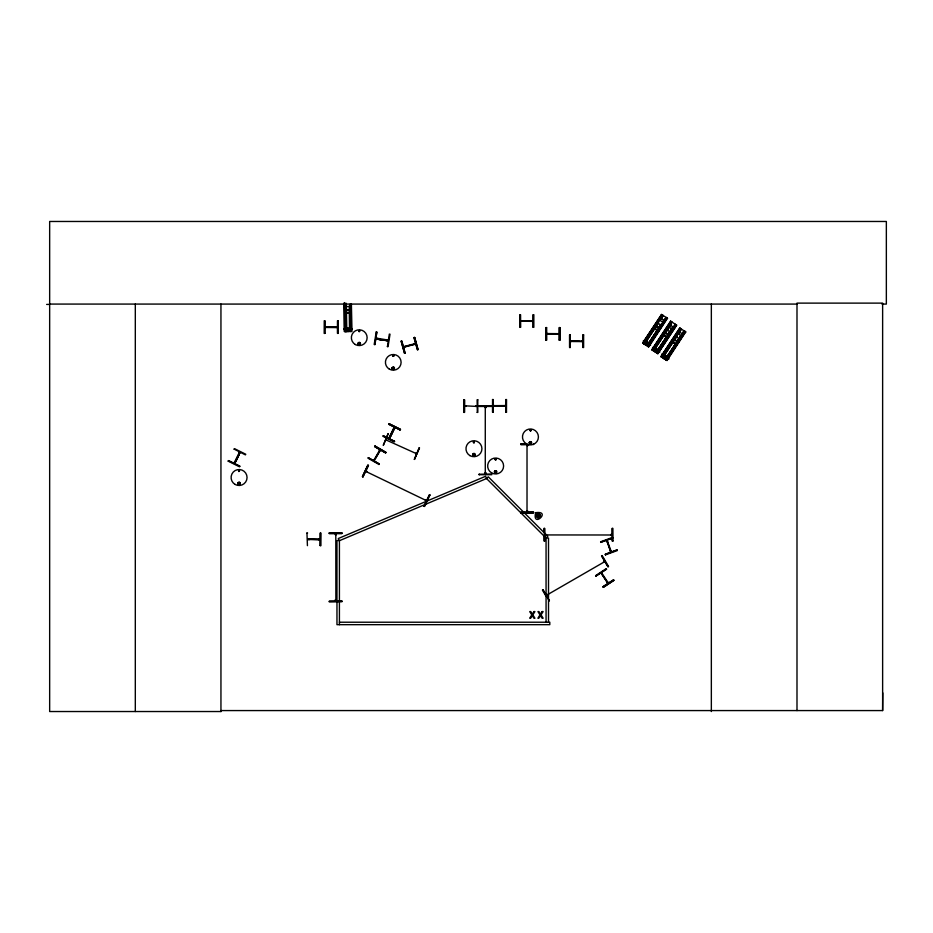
<?xml version="1.0" encoding="UTF-8"?>
<svg xmlns="http://www.w3.org/2000/svg" width="933" height="933" viewBox="0 0 933 933"><rect width="100%" height="100%" fill="white"/><g stroke="black" fill="none" stroke-linecap="round" stroke-linejoin="round"><path stroke-width="1.4" d="M881.988 304.076L886.35 304.076L886.35 221.471L49.659 221.471L49.659 711.529L221.074 711.529L220.958 710.573L882.63 710.573L882.758 692.857M386.495 439.583L385.947 439.42M415.99 453.613L416.258 453.03L416.398 453.788M611.372 552.009L610.952 550.703L610.439 551.135M335.798 533.571L335.81 534.971L335.367 533.571M335.367 601.155L335.798 599.756L335.798 601.155M485.86 407.593L485.148 407.593M527.448 444.586L527.46 445.986L527.017 444.586M526.923 512.1L527.448 510.771L527.46 512.17M358.575 330.958C359.788 333.443 360.115 329.244 358.704 330.83M359.613 331.238L358.867 331.238L359.532 330.97M358.494 343.601L359.053 342.866M392.886 355.893L393.656 355.788L392.945 355.706M393.889 355.788C391.942 358.015 393.294 353.21 393.808 356.103M392.408 368.243C395.499 365.724 392.303 371.427 392.886 367.59M473.288 441.997C474.43 444.691 474.932 439.863 473.323 442.172M474.699 454.628C471.958 457.217 474.559 451.444 474.489 455.164M494.933 459.456C496.741 457.147 495.971 461.94 495.015 459.293M495.994 459.549L495.295 459.258L495.913 459.619M529.781 430.218C530.982 432.702 531.32 428.492 529.897 430.078M530.061 430.393L530.819 430.288L530.119 430.475M529.594 442.848C532.137 440.061 530.411 446.044 529.792 442.464M385.83 439.84L416.503 453.695L416.281 452.971M388.291 340.673L375.952 339.029L388.128 340.557M376.221 332.02L374.191 344.475L374.891 344.592L376.862 332.113L376.162 332.008M374.856 344.58L376.769 332.101M377.317 338.947L375.952 338.073M387.16 340.498L387.137 339.799L388.373 340.113M387.44 346.575L389.329 334.096L390.017 334.201L388.046 346.668L387.358 346.563M546.598 595.289L547.543 594.659L546.621 595.347M604.841 561.689L603.546 561.829L604.642 561.188M604.864 561.573L546.446 595.301M537.921 517.815L540.522 515.996L538.703 513.395L536.102 515.214L537.921 517.815L538.376 515.249L538.248 515.961M538.376 515.249L538.703 513.395M335.285 600.024L335.297 600.899M335.868 600.899L335.798 533.699L335.857 534.807M485.778 406.718L485.79 407.593M526.947 444.854L527.588 444.843M527.017 512.182L527.017 444.714L527.53 445.729M526.947 511.039L527.577 511.039M527.005 510.911L527.518 511.914M414.264 343.857L415.605 343.472M234.999 462.523L234.37 462.22L235.174 462.185M239.011 452.971L239.606 453.566M239.933 452.342L239.571 451.98M389.341 438.463L388.734 438.393M394.717 427.559L389.131 438.58M601.19 573.107L608.048 583.393C609.249 582.087 606.088 582.32 607.838 582.169M664.483 358.412L663.771 357.945M380.454 449.986L374.18 460.797L373.713 460.377M380.314 450.207L379.953 449.706M238.953 452.937L239.419 453.426M238.475 470.803C240.936 469.147 238.382 473.439 238.638 470.512M239.734 483.784C237.53 480.495 239.618 486.641 239.454 482.758M348.429 329.722L347.741 329.676L348.51 329.676L347.682 330.76L348.522 330.982L347.682 331.04M646.966 343.671L645.764 344.114L646.336 344.65L645.613 344.335M656.109 350.481L655.502 350.003M665.334 357.316L664.553 356.744M419.314 447.793L414.404 459.421L419.232 447.758M414.369 459.409L419.535 447.887M414.38 343.822L414.404 344.417M415.512 344.09L415.337 343.484M415.675 344.009L403.837 347.286M362.494 476.576L367.894 465.17M362.914 476.775L368.325 465.369M362.995 476.81L368.477 465.439L367.847 465.147L362.447 476.553L363.077 476.856M366.133 471.002L365.864 471.573M425.506 500.286L425.798 499.656M425.32 500.053L426.778 500.263M424.06 506.199L429.378 494.758L430.02 495.05M424.142 506.234L429.542 494.828M429.961 495.026L424.62 506.467L423.979 506.164M236.002 461.17L239.14 454.639M389.586 438.58L394.846 427.326M390.752 436.271L393.889 429.74M485.148 473.777C486.956 474.396 484.227 471.795 485.836 472.903M228.212 461.229L228.515 460.599L239.839 466.185L239.524 466.815L228.235 461.17M234.113 449.274L234.428 448.645L245.741 454.243L245.426 454.872L234.195 449.123M239.513 452.097L233.985 463.293M235.571 460.96L238.778 454.464M234.428 463.374L240.096 452.225L234.836 463.491M388.793 438.277L394.088 427.256M390.321 436.061L393.528 429.565M394.589 441.286L394.274 441.915L382.962 436.317L383.276 435.688L394.554 441.367L383.195 435.851M400.187 429.973L400.49 429.343L389.178 423.745L388.863 424.375L400.187 429.973L388.944 424.212M602.228 573.783L601.54 572.605M520.521 320.789L533.14 320.789M531.74 320.789L531.74 321.232M493.207 405.645L494.607 405.645M557.782 334.119L559.112 334.119M570.296 340.953L570.553 341.525M611.348 551.823L607.033 540.289L610.835 552.208M373.701 460.517L379.883 449.811M375.369 458.406L378.996 452.132M378.95 464.506L379.299 463.899L368.325 457.66L368.01 458.196L378.973 464.459M642.779 343.029L661.59 314.491L642.65 342.947L643.478 343.496L662.267 314.934M661.87 314.666L643 343.181L648.75 346.936L667.445 318.305M643.105 343.251L661.929 314.713M643.338 343.402L662.162 314.864M662.512 315.097L643.665 343.624L644.493 344.16M643.805 343.706L657.917 322.293M659.479 319.926L662.617 315.167M645.601 341.478L654.22 328.393M655.794 326.014L658.15 322.445M659.713 320.077L661.287 317.698M644.085 343.892L662.896 315.342M645.939 341.7L658.488 322.678M660.051 320.299L661.625 317.92M646.068 341.781L658.593 322.736M660.156 320.369L663.316 315.622M644.901 344.394L646.511 345.455M648.47 343.332L657.124 330.27L648.598 343.426M658.663 327.88L661.042 324.322M662.582 321.932L664.179 319.564M658.791 327.961L661.147 324.392M662.71 322.013L664.284 319.634M647.304 345.98L666.127 317.442M648.936 343.647L661.474 324.614M663.048 322.235L666.185 317.477M649.17 343.799L661.719 324.766M663.281 322.386L666.419 317.628M649.298 343.88L666.524 317.698M647.922 346.388L666.768 317.861M648.05 346.481L666.873 317.931M648.283 346.633L667.107 318.083L648.388 346.691M651.922 349.828L670.734 321.29M652.249 350.05L671.014 321.477M652.587 350.272L671.433 321.745M652.843 350.435L671.632 321.885M653.228 350.691L672.04 322.153M655.083 348.499L663.701 335.425M670.769 324.719L665.276 333.046L670.897 324.801M653.613 350.948L663.841 335.507M654.045 351.193L655.654 352.266M666.232 337.058L657.613 350.143L666.372 337.14M667.806 334.679L673.299 326.352L667.935 334.76M656.505 352.826L675.27 324.241M656.739 352.977L667.037 337.583L656.867 353.059M668.506 335.134L675.667 324.509L668.634 335.227M657.065 353.187L675.912 324.672M657.194 353.28L676.017 324.731M657.765 353.654L676.588 325.116M661.042 356.663L679.865 328.113M661.322 356.849L680.145 328.299L661.38 356.884M662.395 355.846L680.437 328.498M661.742 357.094L680.565 328.579M663.526 354.89L672.133 341.793L663.631 354.96M673.696 339.414L680.787 328.719M673.836 339.495L680.892 328.789M662.302 357.491L672.495 342.026M674.058 339.647L681.113 328.941M662.407 357.561L681.218 329.011M664.203 355.333L672.833 342.248M674.396 339.869L676.752 336.3M678.314 333.921L681.452 329.174M664.331 355.415L672.938 342.318M674.524 339.962L676.857 336.37M678.454 334.014L679.994 331.612M663.165 358.027L664.774 359.088M665.171 359.345L675.387 343.904M665.299 359.427L675.492 343.974M684.122 330.888L677.055 341.595L683.982 330.807L684.81 331.343M665.579 359.613L684.344 331.04M667.2 357.269L675.83 344.195M677.393 341.816L679.749 338.247M681.312 335.868L682.886 333.489M667.433 357.432L676.063 344.347M677.626 341.968L679.982 338.399M681.545 336.02L683.901 332.451M667.538 357.491L680.11 338.481M681.673 336.102L684.787 331.332M666.197 360.021L685.044 331.495L685.837 332.02M666.325 360.103L685.137 331.565M666.547 360.255L685.37 331.716M666.652 360.325L685.417 331.751L679.737 328.031L660.914 356.569L667.025 360.57L685.708 331.938M238.545 482.874L238.883 484.145M393.796 368.768L393.913 367.859M495.015 471.293C494.793 474.734 497.721 470.372 495.248 471.247M545.805 535.052L545.805 534.352M545.992 535.017L544.93 534.422M612.258 534.936L610.987 535.052L612.246 534.492M544.662 534.936L611.99 534.994M325.139 326.807L325.081 327.448L337.513 327.448L325.011 327.308M336.37 326.807L336.043 327.448M320.229 539.706L307.738 539.122L309.091 539.706M320.101 539.566L307.598 539.566M521.757 321.279L521.664 320.66L522.048 321.232M532.976 321.279L533.011 320.789M505.838 406.217L493.417 406.217L493.475 405.575M494.35 405.575L494.35 406.217M559.159 334.201L546.645 334.177L558.972 334.247M505.756 406.182L493.242 406.147M570.425 340.953L582.752 341.443M571.521 341.443L571.567 340.848L571.428 341.525M581.644 340.953L581.772 341.525M536.872 517.325L538.084 515.879M538.539 515.331L539.752 513.885M606.578 540.312L610.742 551.951M379.813 450.942L379.218 450.744L379.719 451.245M376.174 338.108L388.245 340.09M485.72 407.721L485.72 406.578M485.72 473.906L485.755 472.809M527.46 445.857L527.448 444.714M527.448 512.042L527.448 510.899M359.625 344.242C360.021 340.37 357.351 346.341 359.975 343.402M474.396 442.615L473.789 442.778M530.76 430.929L531.052 430.23M529.909 442.312L530.819 442.195M496.158 472.436L495.248 472.553M601.657 572.792L601.097 573.107L607.791 583.242M602.963 586.752L613.494 579.801L613.879 580.384L603.348 587.335L602.963 586.752L613.599 579.941M603.313 587.289L613.856 580.338M546.225 594.916L547.03 594.298M603.546 561.829L604.747 561.631L603.721 562.319M548.802 600.98L549.409 600.619L543.029 589.726L542.423 590.088L545.968 596.14M485.277 406.45L485.277 473.906L485.277 472.774M404.922 346.913L403.581 346.831L415.768 344.032M611.99 534.422L610.882 534.434L611.115 535.006M426.416 500.624L365.689 471.352M403.674 346.679L415.488 343.507M612.48 537.443L600.619 541.77L600.864 542.435M612.643 537.886L600.805 542.271L612.701 538.049L612.456 537.396M606.847 541.432L607.511 541.187L607.068 540.172M606.975 541.793L607.441 541.21M610.322 550.843L611.033 550.913M605.307 554.435L617.11 549.969M605.47 554.867L617.331 550.552L617.086 549.887L605.249 554.272L605.482 554.925M536.195 516.369L537.968 515.727M538.644 515.482L540.417 514.841M405.214 353.164L404.537 353.35L401.143 341.186L401.808 341L405.12 353.187M414.649 337.419L413.972 337.606L417.389 349.758L418.042 349.583L414.649 337.419L417.984 349.595M532.883 321.36L520.719 321.232M547.881 333.676L546.878 333.548L546.82 334.247M547.753 334.177L547.753 333.548M582.659 341.525L570.553 341.466M464.762 405.808L477.136 406.45M475.993 405.808L475.667 406.45M505.826 405.645L504.38 406.217M319.086 539.064L318.829 539.566M546.878 333.548L559.112 333.676M475.993 405.738L475.725 406.31M504.695 405.517L504.461 406.147M239.081 471.352L239.268 470.629L238.836 471.2M376.944 338.877L377.037 338.247M394.099 428.527L394.332 428.702M344.662 306.607L350.971 306.537M344.685 309.686L350.995 309.616M344.72 313.15L351.03 313.08M344.895 328.031L351.205 327.973M343.845 329.046L352.266 328.952M343.857 329.314L352.266 329.221M347.554 329.652L348.545 329.582M344.125 303.05L344.44 331.542L351.729 331.437L351.414 304.368M479.177 405.797L491.808 405.715L491.808 406.415L479.189 406.461L479.177 405.797L491.808 405.773M479.189 406.321L491.808 406.321M520.917 443.98L526.527 443.886M520.917 444.446L526.527 444.411M529.338 444.575L520.917 444.633L520.917 443.921M479.189 474.256L491.808 473.999L491.819 474.699L479.189 474.722M520.929 512.392L533.548 512.229M520.929 512.917L533.548 512.835L533.548 512.135L520.929 512.24L520.929 512.917L533.548 512.777M612.993 541.023L612.293 541.023L612.211 528.405L612.911 528.393L612.934 541.023M329.267 532.906L341.886 532.825L341.898 533.536L329.267 533.583L329.267 532.906L341.886 532.883M329.267 533.431L341.886 533.443M544.802 534.936L545.933 534.924M610.987 534.936L612.118 534.936M329.267 601.377L341.898 601.295M46.65 304.426L49.659 304.415M49.659 304.076L796.992 304.076M520.521 327.32L519.821 327.32L519.879 314.701L520.521 314.701L520.486 327.32L520.346 314.701M533.14 327.32L533.839 327.32L533.839 314.701L533.14 314.701L533.233 327.32L533.314 314.701M546.528 327.588L546.61 340.207L545.91 340.207L545.91 327.588L546.61 327.588M559.24 340.207L559.94 340.207L559.94 327.588L559.24 327.588L559.322 340.207L559.415 327.588M324.882 333.396L324.183 333.396L324.241 320.777L324.882 320.777L324.789 333.396M573.084 341.35L580.338 341.35M492.507 399.557L493.207 399.557L493.114 412.176L492.507 412.176L492.566 399.557M506.537 412.176L505.826 412.176L505.826 399.557L506.537 399.557L506.467 412.176M463.806 399.779L464.506 399.779L464.506 412.398L463.806 412.398L463.864 399.779M477.824 399.779L477.125 399.779L477.299 412.398M493.335 405.645L505.569 405.575M477.125 412.398L477.824 412.398L477.766 399.779M306.899 533.035L307.598 533.035M307.738 539.122L320.229 539.122M320.229 545.653L320.929 545.653L320.929 533.035L320.229 533.035L320.252 545.653L320.404 533.035M339.414 622.218L549.805 622.218L549.805 624.667L336.965 624.667L336.965 540.51L339.414 540.51L339.414 624.667M646.989 343.706L646.429 343.251M465.649 405.738L466.022 406.45M319.961 538.994L318.818 539.706M536.102 515.214L537.956 515.541M538.668 515.669L540.522 515.996M326.153 326.865L324.917 326.807L337.373 326.865L336.102 327.308M654.756 351.146L655.479 351.449L654.908 350.913L655.631 351.228L655.572 350.05M665.229 357.304L664.028 357.747L664.611 358.284L663.888 357.969M365.993 471.002L367.136 471.55L365.899 471.515M389.154 423.804L400.467 429.39M228.445 460.75L239.793 466.267M374.996 446.102L385.924 452.412M374.716 446.58L385.691 452.808M368.278 457.741L379.206 464.051M661.462 314.398L667.573 318.398M659.969 317.57L665.229 321.045M669.113 324.369L674.372 327.845M678.233 331.203L683.504 334.679M658.686 319.506L663.958 322.981M667.83 326.305L673.101 329.781M676.961 333.128L682.221 336.603M656.785 322.398L662.045 325.874M665.929 329.197L671.189 332.673M675.049 336.032L680.32 339.507M655.083 324.964L660.342 328.439M664.226 331.775L669.486 335.239M673.346 338.597L678.618 342.073M653.17 327.868L658.441 331.343M662.313 334.667L667.585 338.143M671.433 341.49L676.705 344.965M644.983 340.288L650.254 343.764M654.126 347.099L659.398 350.575M643.548 340.545L650.581 345.187M643.408 340.767L650.429 345.397M663.246 353.922L668.518 357.397M646.312 343.076L647.152 343.624M652.692 347.356L659.724 351.986M652.552 347.566L659.573 352.207M655.456 349.875L656.261 350.47M661.824 354.178L668.844 358.808M661.672 354.4L668.704 359.03M645.496 344.312L646.336 344.86M645.251 344.685L646.079 345.233M663.515 358.319L664.354 358.867M473.672 442.452L474.291 441.985L473.661 442.347M473.579 455.281L473.194 454.628M335.32 534.807L335.367 533.699M335.32 600.992L335.355 599.884M536.592 514.165L538.038 515.378M538.586 515.832L540.032 517.045M606.543 569.258L606.158 568.675L595.627 575.626L596.012 576.209M601.528 572.722L608.339 583.043M601.715 555.846L608.094 566.739M542.878 589.819L546.423 595.872M547.846 598.286L549.257 600.712M537.536 513.5L538.189 515.273M538.434 515.937L539.076 517.71M414.135 337.559L417.541 349.723M401.645 341.046L405.039 353.21M401.19 341.175L404.584 353.339M351.286 304.368L351.578 331.437M351.006 304.368L351.298 331.437M350.948 304.216L351.24 331.437M350.61 304.38L350.901 331.437M350.481 304.38L350.75 331.448M350.225 305.802L350.248 310.083M350.307 312.928L350.47 331.448M350.073 305.802L350.12 310.083M350.155 312.928L350.353 331.448M349.712 304.391L350.003 331.448M349.397 305.814L349.315 310.094M349.315 312.94L349.513 328.603M349.047 331.46L347.123 331.483M346.353 305.872L346.423 310.153M346.458 312.998L346.621 331.518M346.225 305.872L346.271 310.153M346.306 312.998L346.505 331.518M345.945 305.884L345.991 310.153M346.015 312.998L346.225 331.518M345.851 303.027L346.096 331.518M345.548 305.884L345.595 310.164M345.618 313.01L345.816 331.53M345.42 305.884L345.432 310.164M345.502 313.01L345.665 331.53M345.152 305.884L345.198 310.164M345.432 331.53L345.233 313.01L345.28 331.53M345.117 305.884L345.047 310.164M344.557 303.05L344.988 331.53M344.289 303.05L344.464 331.542M612.305 528.393L612.375 541.023M544.534 528.405L544.534 541.023M543.951 532.615L543.927 528.405L544.627 528.405L544.709 541.023L543.997 541.023L543.962 535.414M533.536 443.84L533.548 444.551M479.189 474.081L479.189 474.78M882.63 710.573L882.63 303.12L796.992 303.12L796.992 710.573M711.343 304.076L711.343 711.529M583.09 334.865L583.09 347.484M570.121 334.865L570.203 347.484M569.655 334.865L569.655 347.484M559.882 327.588L559.882 340.207M548.511 622.218L548.511 538.061L546.062 538.061L486.548 478.547L485.592 476.285L338.306 538.516L339.25 540.767L486.548 478.547L488.286 476.821L547.799 536.323L546.062 538.061L546.062 622.218M546.435 327.588L546.435 340.207M545.968 327.588L545.968 340.207M505.919 399.557L506.001 412.176M493.032 399.557L493.032 412.176M464.471 399.779L464.412 412.398M337.676 320.777L337.594 333.396M324.707 320.777L324.707 333.396M307.424 545.653L306.957 533.035M220.946 304.076L220.946 711.529M135.308 304.076L135.308 711.529M237.973 483.119C239.373 487.458 241.355 480.052 237.973 483.119M358.144 343.297C359.543 347.636 361.526 340.242 358.144 343.297M392.163 367.952C393.563 372.29 395.545 364.885 392.163 367.952M472.856 454.336C474.244 458.674 476.227 451.269 472.856 454.336M494.525 471.608C495.913 475.947 497.895 468.553 494.525 471.608M529.349 442.545C530.737 446.895 532.72 439.49 529.349 442.545M388.14 433.728L383.276 445.379L388.116 433.717M375.031 446.044L374.669 446.65L385.609 452.971L385.959 452.353L375.031 446.044M533.968 611.57L532.358 614.194L530.76 611.57L529.746 611.57L531.798 614.905L529.687 618.241L530.644 618.241L532.3 615.57L533.921 618.241L534.936 618.241L532.848 614.859L534.936 611.57L533.968 611.57M542.166 611.57L540.545 614.194L538.947 611.57L537.933 611.57L539.997 614.905L537.875 618.241L538.831 618.241L540.487 615.57L542.108 618.241L543.134 618.241L541.035 614.859L543.123 611.57L542.166 611.57M670.605 321.209L651.817 349.758L657.893 353.735L676.693 325.174L670.605 321.209M676.297 324.917L657.485 353.467L676.355 324.952M535.612 512.695C532.008 528.953 552.161 510.339 535.612 512.695M606.45 569.118L595.907 576.058L606.497 569.188M602.17 555.578L601.563 555.928L607.943 566.821L608.549 566.471L602.17 555.578M341.898 601.12L329.267 601.225L329.279 601.902L341.898 601.762L341.898 601.12M338.201 320.777L337.501 320.777L337.536 333.396L338.201 333.396L338.201 320.777M570.296 334.865L569.596 334.865L569.596 347.484L570.296 347.484L570.296 334.865M583.615 334.865L582.915 334.865L582.915 347.484L583.615 347.484L583.615 334.865M388.268 340.813L375.999 338.889L388.233 340.907M469.964 455.642A7.989 7.989 0 0 0 481.929 448.726A7.989 7.989 0 0 0 469.964 441.81A7.989 7.989 0 0 0 469.964 455.642M473.089 455.491A1.225 1.225 0 0 0 475.13 454.942A1.225 1.225 0 0 0 473.637 453.45A1.225 1.225 0 0 0 473.089 455.491M389.341 369.13A7.837 7.837 0 0 0 401.108 362.342A7.837 7.837 0 0 0 389.341 355.555A7.837 7.837 0 0 0 389.341 369.13M392.653 369.305A1.225 1.225 0 0 0 394.484 368.243A1.225 1.225 0 0 0 392.653 367.182A1.225 1.225 0 0 0 392.653 369.305M235.081 484.425A7.989 7.989 0 0 0 247.058 477.509A7.989 7.989 0 0 0 235.081 470.594A7.989 7.989 0 0 0 235.081 484.425M238.463 484.472A1.225 1.225 0 0 0 240.294 483.411A1.225 1.225 0 0 0 238.463 482.349A1.225 1.225 0 0 0 238.463 484.472M355.298 344.522A7.884 7.884 0 0 0 367.136 337.699A7.884 7.884 0 0 0 355.298 330.865A7.884 7.884 0 0 0 355.298 344.522M358.377 344.464A1.225 1.225 0 0 0 360.43 343.915A1.225 1.225 0 0 0 358.925 342.411A1.225 1.225 0 0 0 358.377 344.464M346.878 312.392A1.399 1.399 0 0 0 349.222 311.739A1.399 1.399 0 0 0 347.484 310.036A1.399 1.399 0 0 0 346.878 312.392M526.457 443.863A7.989 7.989 0 0 0 538.423 436.947A7.989 7.989 0 0 0 526.457 430.031A7.989 7.989 0 0 0 526.457 443.863M529.839 443.898A1.225 1.225 0 0 0 531.67 442.848A1.225 1.225 0 0 0 529.839 441.787A1.225 1.225 0 0 0 529.839 443.898M674.256 342.959A1.399 1.399 0 0 0 676.425 341.863A1.399 1.399 0 0 0 674.396 340.533A1.399 1.399 0 0 0 674.256 342.959M665.124 336.125A1.399 1.399 0 0 0 667.305 335.04A1.399 1.399 0 0 0 665.276 333.699A1.399 1.399 0 0 0 665.124 336.125M655.981 329.326A1.399 1.399 0 0 0 658.162 328.241A1.399 1.399 0 0 0 656.132 326.9A1.399 1.399 0 0 0 655.981 329.326M491.633 472.914A7.989 7.989 0 0 0 503.61 465.999A7.989 7.989 0 0 0 491.633 459.094A7.989 7.989 0 0 0 491.633 472.914M494.758 472.763A1.225 1.225 0 0 0 496.799 472.215A1.225 1.225 0 0 0 495.306 470.722A1.225 1.225 0 0 0 494.758 472.763"/></g></svg>
